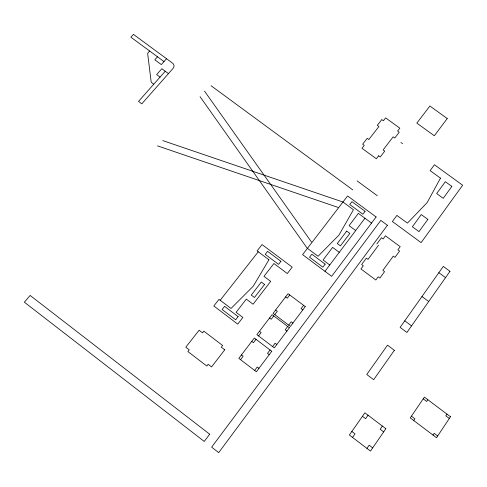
<?xml version="1.0" encoding="UTF-8"?>
<svg xmlns="http://www.w3.org/2000/svg" width="487" height="487" viewBox="0 0 487 487"><rect width="100%" height="100%" fill="white"/><g stroke="black" fill="none" stroke-linecap="round" stroke-linejoin="round"><path stroke-width="0.73" d="M432.992 435.068L434.167 433.308L437.679 435.956M446.993 414.114L445.83 415.849L449.324 418.473M413.731 420.531L414.918 418.783L411.424 416.148M427.848 399.736L426.679 401.452L423.209 398.841M366.961 448.399L369.176 445.185L372.701 447.863M382.356 426.052L380.177 429.224L383.683 431.884M352.533 437.411L355.011 433.862L351.851 431.458M368.026 415.192L365.585 418.692L362.438 416.312M376.835 243.987L381.479 237.717L383.153 238.953L385.461 235.824L400.192 246.684L397.891 249.825L399.571 251.067L394.963 257.38L393.283 256.138L382.867 270.388L384.56 271.643L379.872 278.059L378.18 276.805L375.83 280.019L360.946 268.964L363.314 265.768L361.628 264.514L366.346 258.14L368.032 259.388L378.509 245.223M254.658 370.449L257.239 367.009L258.962 368.324M270.054 349.964L267.503 353.355L269.22 354.658M272.592 346.58L275.131 343.207L276.841 344.504M287.714 326.46L285.205 329.796L286.91 331.081M288.712 325.133L291.208 321.816L292.906 323.094M303.584 305.343L301.124 308.618L302.817 309.89M324.963 271.332L364.958 218.231M240.541 359.686L243.141 356.271L241.424 354.962M256.022 339.317L253.459 342.69L251.749 341.393M258.579 335.951L261.123 332.597L259.419 331.306M273.779 315.947L271.259 319.259L269.561 317.974M274.784 314.626L277.292 311.321L275.599 310.042M289.741 294.939L287.263 298.202L285.577 296.93M220.185 300.266L258.256 251.779M165.239 71.236L138.533 101.418L141.79 103.841L173.147 68.308A4.103 3.713 6.5 0 0 172.465 63.073L133.456 34.376L130.881 37.195L164.003 61.575M166.542 58.72L161.319 64.594L154.805 59.791L157.49 56.784M149.643 51.007L148.066 52.76A1.729 1.558 5 0 0 147.701 53.899L151.128 81.658A1.741 1.583 4.7 0 0 151.774 82.729L153.77 84.202M162.792 140.609L342.958 202.014L353.452 209.751L338.97 235.051L318.078 256.272L307.431 248.34M157.441 145.857L338.027 207.389M400.935 142.49L402.56 143.665M357.105 180.914L377.322 195.744M211.054 85.724L352.765 189.887M371.538 223.083L358.377 213.379L349.088 225.645L355.693 230.528M438.848 272.696L445.538 277.627M168.465 73.616L161.848 68.734L156.662 74.584L160.059 77.092M421.961 296.54L428.7 301.532M339.269 252.339L332.615 247.396L323.076 259.997L329.754 264.971M404.758 320.836L411.552 325.894M204.534 91.154L311.467 242.009M200.066 96.694L307.096 248.096M440.479 178.151L427.111 202.641L407.43 223.137L396.899 215.406L392.382 221.506L421.121 242.629L462.65 185.237L434.441 164.758L430.106 170.608L440.479 178.151M268.921 259.772L253.24 286.216L231.008 308.466L219.004 299.371L213.811 305.97L237.741 324.123L242.879 317.457L236.092 312.313L246.325 299.121L253.082 304.229L270.693 281.395L263.978 276.354L273.931 263.522L287.312 273.542L292.224 267.144L262.061 244.584L257.093 250.908L268.921 259.772M450.481 416.738L436.504 437.716L410.243 417.895L424.378 397.124L450.481 416.738M385.862 428.706L370.485 451.084L349.374 435.007L364.885 412.812L385.862 428.706M394.36 350.305L373.669 379.683L366.766 374.479L387.518 345.18L394.36 350.305M449.976 271.326L406.919 332.469L400.113 327.392L443.298 266.413L449.976 271.326M427.86 219.4L418.972 231.617L412.373 226.765L421.285 214.584L427.86 219.4M451.857 186.424L443.207 198.319L436.669 193.552L445.349 181.694L451.857 186.424M387.409 225.274L218.7 452.624L211.644 447.157L380.816 220.422L387.409 225.274M376.122 216.965L331.659 276.33L302.591 254.646L347.596 195.969L376.122 216.965M271.764 351.267L256.381 371.764L238.825 358.377L254.311 338.021L271.764 351.267M289.412 327.745L274.303 347.876L256.868 334.66L272.081 314.669L289.412 327.745M305.276 306.609L290.41 326.418L273.091 313.342L288.054 293.673L305.276 306.609M209.69 434.215L204.26 441.447L24.35 302.177L30.139 295.451L209.69 434.215M447.255 118.536L434.325 135.77L416.848 123.132L429.881 106.02L447.255 118.536M346.695 231.1L337.29 243.53L340.443 245.874L349.836 233.419L346.695 231.1M325.158 264.149L322.881 267.168L309.531 257.209L311.82 254.208L325.158 264.149M365.061 211.309L362.876 214.201L349.745 204.528L351.943 201.648L365.061 211.309M378.606 155.81L376.341 158.762L362.005 148.298L364.288 145.363L362.663 144.176L367.204 138.326L368.829 139.507L378.923 126.504L377.303 125.329L381.778 119.571L383.391 120.739L385.619 117.872L399.809 128.154L397.599 131.046L399.212 132.214L394.774 138.016L393.155 136.841L383.123 149.923L384.748 151.11L380.237 156.997L378.606 155.81M224.738 349.8L211.565 366.93L208.119 364.294L206.792 366.017L187.885 351.541L189.224 349.83L185.797 347.207L199.098 330.247L202.507 332.846L203.828 331.16L222.62 345.484L221.311 347.188L224.738 349.8M264.544 284.451L254.47 297.484L251.268 295.067L261.355 282.046L264.544 284.451M238.137 316.629L235.69 319.789L222.121 309.501L224.58 306.353L238.137 316.629M280.914 261.318L278.57 264.35L265.226 254.354L267.582 251.341L280.914 261.318"/></g></svg>
